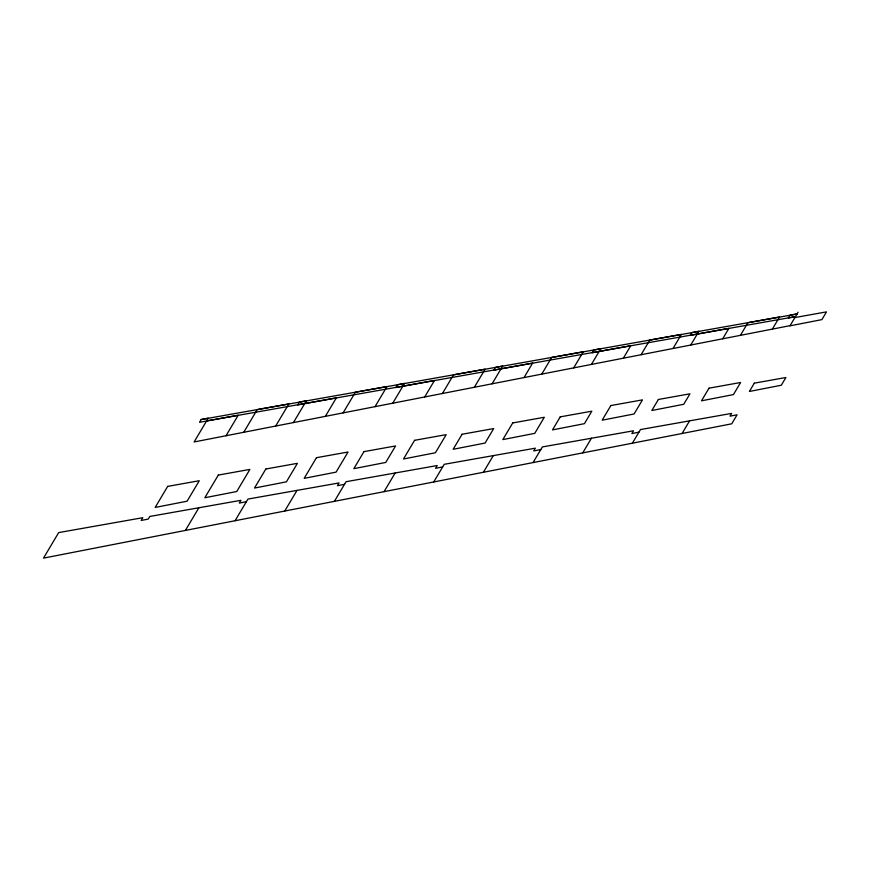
<?xml version="1.0" encoding="UTF-8"?>
<svg xmlns="http://www.w3.org/2000/svg" width="870" height="870" viewBox="0 0 870 870"><rect width="100%" height="100%" fill="white"/><g stroke="black" fill="none" stroke-linecap="round" stroke-linejoin="round"><path stroke-width="1.3" d="M790.09 325.652L194.097 441.971L208.256 418.155L201.155 419.536L199.513 422.309L238.206 415.24L226.026 435.739M185.397 530.428L198.882 507.765M243.763 432.27L257.237 409.607L288.84 403.93L275.692 426.039M235.063 520.738L247.95 499.075L339.082 482.937L337.429 485.699L344.531 484.318M293.429 422.581L306.392 400.776L299.302 402.157L297.66 404.92L336.353 397.862L325.358 416.349M284.729 511.049L297.018 490.386M343.095 412.891L355.384 392.229L386.976 386.552L375.024 406.66M334.395 501.348L346.086 481.697L437.219 465.548L435.576 468.321L442.667 466.929M392.762 403.191L404.539 383.387L397.438 384.779L395.796 387.541L434.489 380.473L424.69 396.959M384.062 491.659L395.154 472.997M442.428 393.501L453.52 374.839L485.123 369.163L474.357 387.27M433.728 481.969L444.233 464.308L535.354 448.17L533.712 450.932L540.814 449.551M492.094 383.811L502.675 366.009L495.574 367.39L493.932 370.163L532.625 363.094L524.023 377.58M483.394 472.269L493.301 455.619M541.76 374.111L551.656 357.461L583.259 351.784L573.689 367.879M533.06 462.579L542.369 446.93L633.501 430.791L631.848 433.554L638.95 432.172M591.426 364.421L600.811 348.631L593.721 350.012L592.078 352.774L630.772 345.716L623.355 358.19M582.726 452.889L591.437 438.241M641.092 354.732L649.792 340.083L681.395 334.406L673.01 348.5M632.392 443.189L640.505 429.552L731.637 413.402L729.995 416.175L737.086 414.783L731.724 423.81L43.5 558.127L58.681 532.592L142.8 517.693L141.157 520.467L148.248 519.075L149.814 516.454L240.936 500.315L239.293 503.077L246.395 501.696M690.758 345.031L698.947 331.242L691.857 332.634L690.214 335.396L728.908 328.327L722.676 338.8M682.058 433.499L689.573 420.852M740.424 335.341L747.939 322.694L779.531 317.017L772.342 329.11M798.084 312.199L789.971 325.848L821.9 319.616L826.5 311.873L794.897 317.55M797.094 313.863L790.004 315.244L788.35 318.018L795.452 316.626L206.614 420.917M201.155 419.536L797.007 314.005M167.682 486.395L155.165 507.438L187.093 501.207L199.284 480.719L167.682 486.395M218.316 475.085L204.831 497.749L236.76 491.517L249.907 469.398L218.316 475.085M265.828 469.006L254.497 488.059L286.426 481.828L297.42 463.329L265.828 469.006M316.452 457.696L304.163 478.359L336.092 472.127L348.054 452.019L316.452 457.696M363.964 451.628L353.829 468.669L385.758 462.438L395.567 445.951L363.964 451.628M414.588 440.318L403.495 458.979L435.424 452.748L446.19 434.641L414.588 440.318M462.1 434.25L453.161 449.279L485.09 443.047L493.703 428.573L462.1 434.25M512.735 422.94L502.827 439.589L534.756 433.358L544.326 417.252L512.735 422.94M560.236 416.86L552.493 429.9L584.422 423.668L591.839 411.184L560.236 416.86M610.87 405.55L602.16 420.199L634.089 413.968L642.473 399.874L610.87 405.55M658.383 399.482L651.826 410.51L683.755 404.278L689.975 393.805L658.383 399.482M709.006 388.172L701.492 400.82L733.421 394.588L740.609 382.495L709.006 388.172M754.312 383.17L749.385 391.467L781.314 385.236L785.914 377.493L754.312 383.17"/></g></svg>
